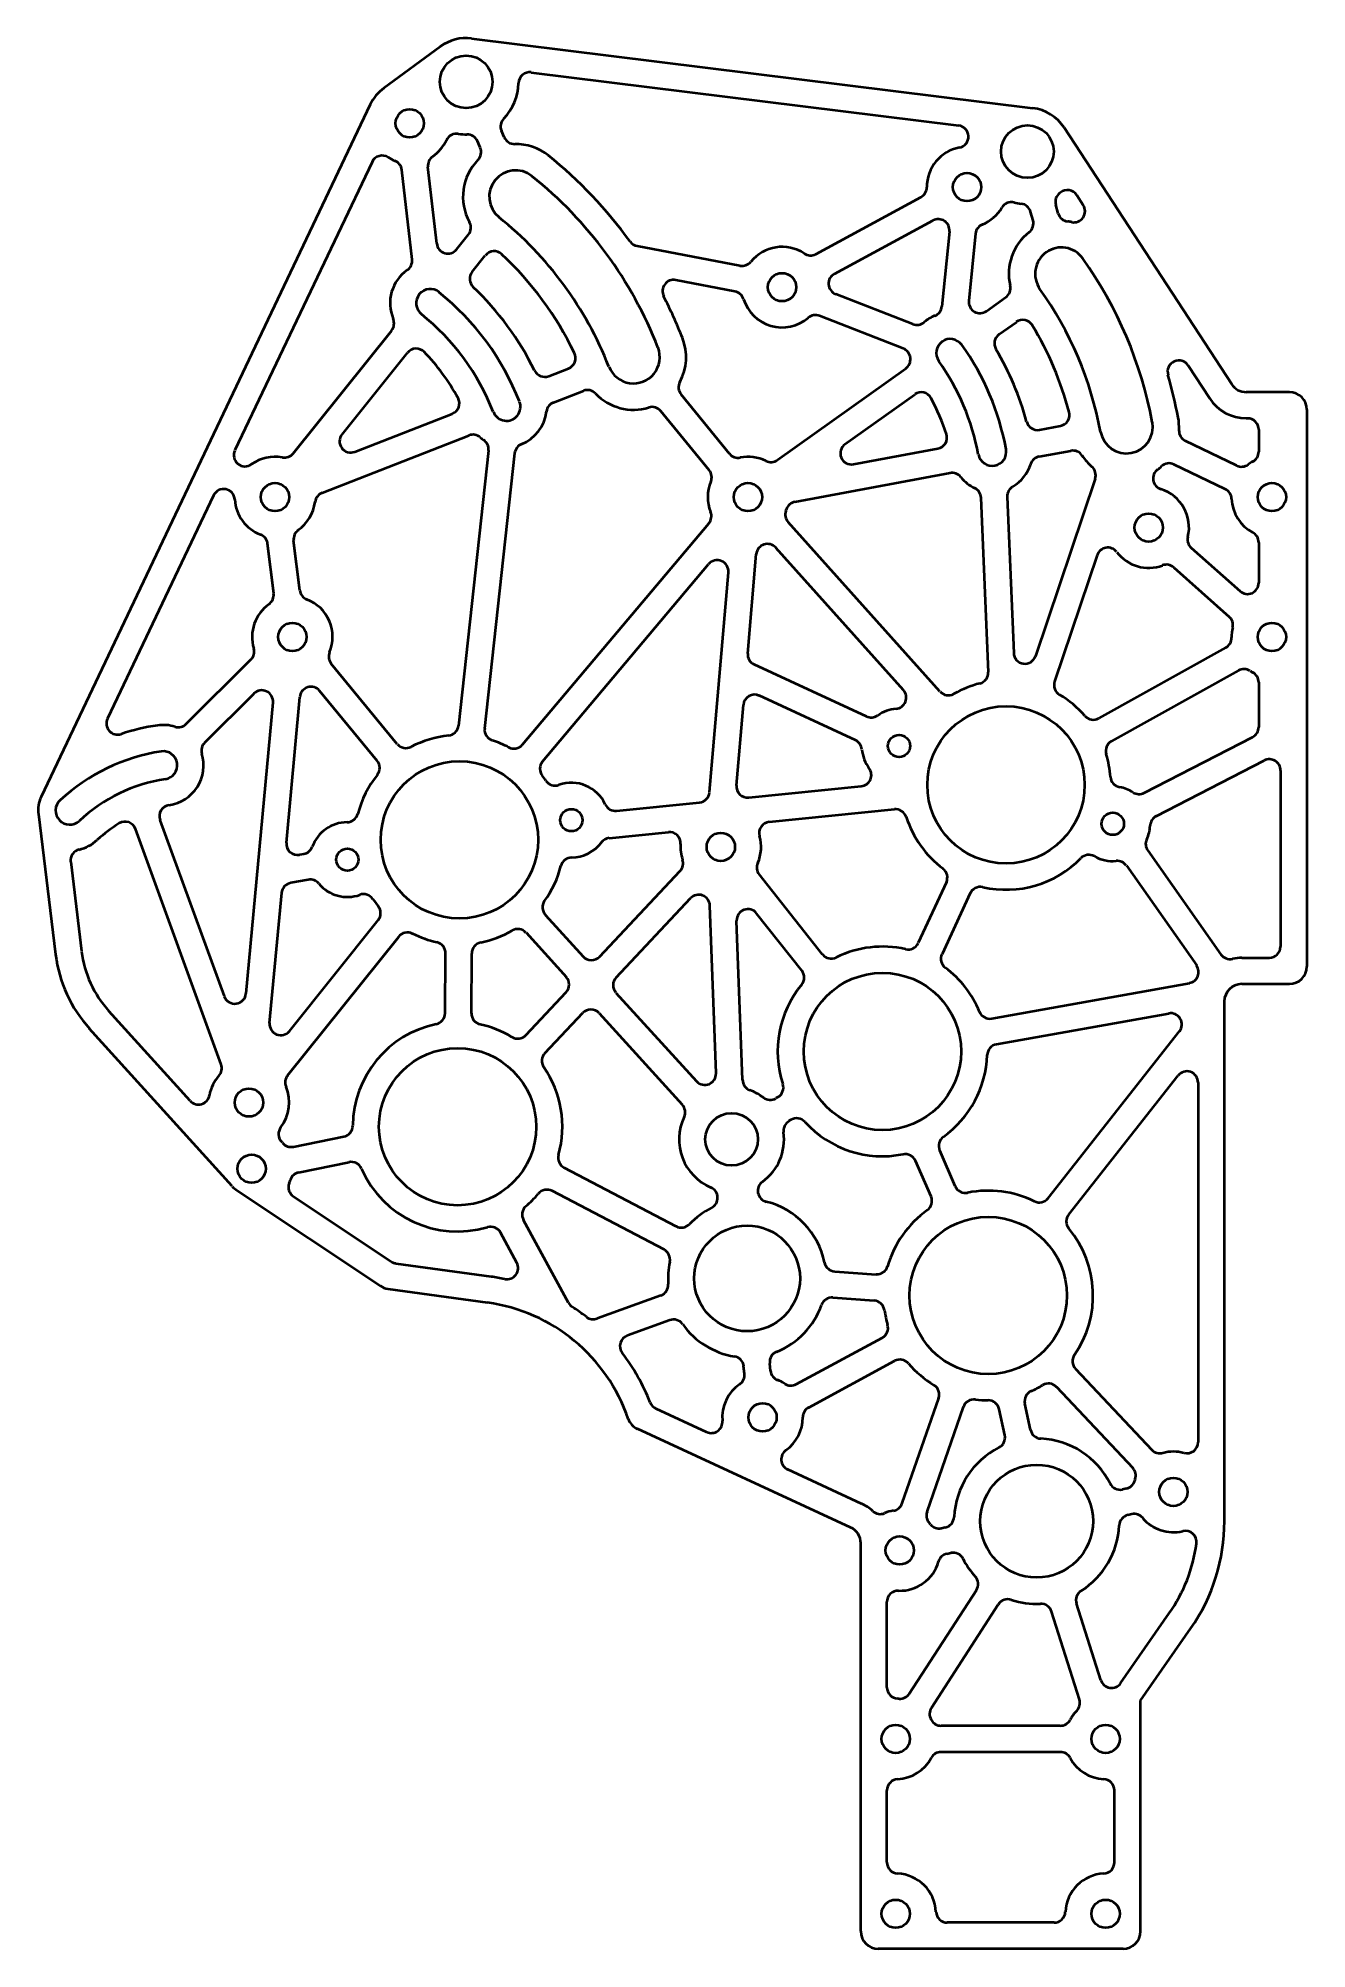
# Model space of a CAD drawing. Header units: inches. Extents: x -76.5 to -67.4, y 1.6 to 15.3.
import ezdxf

# ---------------------------------------------------------------- set-up
doc = ezdxf.new("R2010")
doc.units = ezdxf.units.IN
doc.header["$MEASUREMENT"] = 0
doc.layers.add('Visible', color=7, linetype='Continuous', lineweight=40)

msp = doc.modelspace()

# ---------------------------------------------------------------- linework, layer by layer
at = {"layer": 'Visible'}
for p, q in [((-73.63, 15.218), (-74.033, 14.922)), ((-73.406, 15.277), (-69.395, 14.779)), ((-72.98, 15.035), (-69.925, 14.656)), ((-74.13, 14.805), (-76.481, 9.857)), ((-73.173, 14.571), (-73.193, 14.618)), ((-69.172, 14.64), (-67.974, 12.807)), ((-73.345, 14.497), (-73.365, 14.543)), ((-74.117, 14.394), (-75.097, 12.334)), ((-73.831, 13.697), (-73.904, 14.338)), ((-73.655, 13.811), (-73.718, 14.359)), ((-70.947, 13.737), (-70.195, 14.143)), ((-69.214, 14.027), (-69.231, 14.089)), ((-69.081, 14.158), (-69.035, 14.087)), ((-70.813, 13.596), (-70.109, 13.977)), ((-69.394, 13.977), (-69.411, 14.039)), ((-73.514, 13.77), (-73.429, 13.876)), ((-71.488, 13.653), (-72.223, 13.794)), ((-69.991, 13.898), (-70.046, 13.362)), ((-69.804, 13.883), (-69.853, 13.402)), ((-73.403, 13.609), (-73.308, 13.727)), ((-71.524, 13.469), (-71.947, 13.55)), ((-70.253, 13.236), (-70.804, 13.451)), ((-69.727, 13.329), (-69.589, 13.428)), ((-70.321, 13.061), (-70.919, 13.295)), ((-69.637, 13.163), (-69.513, 13.251)), ((-74.681, 12.312), (-73.977, 13.191)), ((-74.332, 12.448), (-73.865, 13.031)), ((-72.855, 12.864), (-72.714, 12.919)), ((-71.221, 12.265), (-70.304, 12.918)), ((-68.285, 12.939), (-68.131, 12.704)), ((-72.821, 12.676), (-72.607, 12.759)), ((-71.563, 12.31), (-71.909, 12.733)), ((-70.738, 12.379), (-70.239, 12.734)), ((-67.562, 12.75), (-67.87, 12.75)), ((-74.241, 12.323), (-73.544, 12.595)), ((-71.709, 12.192), (-72.054, 12.614)), ((-67.861, 12.562), (-67.87, 12.562)), ((-67.437, 12.625), (-67.437, 8.645)), ((-74.474, 12.031), (-73.425, 12.44)), ((-69.347, 12.481), (-69.198, 12.508)), ((-67.781, 12.482), (-67.781, 12.324)), ((-73.285, 12.333), (-73.499, 10.366)), ((-73.099, 12.313), (-73.313, 10.346)), ((-70.677, 12.235), (-70.075, 12.346)), ((-69.349, 12.29), (-69.124, 12.331)), ((-67.939, 12.225), (-68.306, 12.402)), ((-71.095, 11.967), (-69.987, 12.172)), ((-68.02, 12.056), (-68.387, 12.233)), ((-68.95, 12.13), (-69.377, 10.863)), ((-75.25, 12.011), (-76.008, 10.417)), ((-69.766, 11.995), (-69.714, 10.749)), ((-69.578, 12.002), (-69.532, 10.885)), ((-73.043, 10.231), (-71.711, 11.812)), ((-70.059, 10.61), (-71.144, 11.821)), ((-74.82, 11.311), (-74.864, 11.667)), ((-74.634, 11.333), (-74.678, 11.689)), ((-70.32, 10.62), (-71.232, 11.638)), ((-68.263, 11.637), (-67.914, 11.327)), ((-67.781, 11.676), (-67.781, 11.387)), ((-72.899, 10.11), (-71.712, 11.52)), ((-71.432, 10.883), (-71.372, 11.592)), ((-68.936, 11.585), (-69.24, 10.682)), ((-68.387, 11.497), (-67.992, 11.145)), ((-71.706, 9.89), (-71.571, 11.462)), ((-68.017, 10.924), (-68.924, 10.419)), ((-75.445, 10.379), (-74.984, 10.838)), ((-73.937, 10.235), (-74.409, 10.809)), ((-70.584, 10.432), (-71.386, 10.804)), ((-67.925, 10.76), (-68.833, 10.255)), ((-67.781, 10.676), (-67.781, 10.356)), ((-75.313, 10.246), (-74.961, 10.596)), ((-75.018, 8.452), (-74.825, 10.532)), ((-74.73, 9.53), (-74.633, 10.571)), ((-74.081, 10.116), (-74.492, 10.615)), ((-71.514, 9.939), (-71.464, 10.515)), ((-70.663, 10.262), (-71.351, 10.581)), ((-68.6, 9.886), (-67.825, 10.285)), ((-68.514, 9.719), (-67.742, 10.117)), ((-67.625, 10.046), (-67.625, 8.787)), ((-71.426, 9.852), (-70.621, 9.933)), ((-76.502, 9.733), (-76.379, 8.731)), ((-72.37, 9.757), (-71.778, 9.817)), ((-71.279, 9.679), (-70.385, 9.769)), ((-75.196, 7.945), (-75.808, 9.628)), ((-75.173, 8.432), (-75.632, 9.692)), ((-72.423, 9.563), (-72, 9.606)), ((-74.606, 9.449), (-74.636, 9.444)), ((-68.574, 9.474), (-68.051, 8.732)), ((-76.271, 9.393), (-76.193, 8.754)), ((-72.492, 8.715), (-71.916, 9.328)), ((-70.899, 8.732), (-71.35, 9.304)), ((-68.727, 9.366), (-68.224, 8.652)), ((-74.85, 8.241), (-74.763, 9.171)), ((-74.573, 9.264), (-74.697, 9.242)), ((-70.013, 9.247), (-70.214, 8.813)), ((-69.843, 9.168), (-70.044, 8.734)), ((-72.879, 9.013), (-72.609, 8.716)), ((-72.374, 8.567), (-71.842, 9.133)), ((-71.659, 7.882), (-71.703, 9.081)), ((-71.046, 8.616), (-71.369, 9.025)), ((-74.707, 8.184), (-74.073, 8.976)), ((-73.017, 8.887), (-72.729, 8.57)), ((-71.47, 7.834), (-71.512, 8.972)), ((-74.721, 7.867), (-73.927, 8.858)), ((-73.595, 8.311), (-73.592, 8.74)), ((-73.407, 8.31), (-73.405, 8.739)), ((-67.902, 8.707), (-67.705, 8.707)), ((-69.689, 8.273), (-68.275, 8.527)), ((-67.902, 8.52), (-67.562, 8.52)), ((-73.019, 8.155), (-72.73, 8.461)), ((-72.375, 8.458), (-71.799, 7.825)), ((-68.027, 8.395), (-68.027, 4.681)), ((-75.117, 7.074), (-76.138, 8.201)), ((-75.418, 7.685), (-75.999, 8.327)), ((-72.882, 8.026), (-72.612, 8.313)), ((-72.495, 8.312), (-71.901, 7.658)), ((-69.655, 8.089), (-68.424, 8.31)), ((-69.286, 6.989), (-68.347, 8.182)), ((-69.139, 6.873), (-68.357, 7.866)), ((-68.214, 7.816), (-68.214, 5.246)), ((-71.218, 7.711), (-71.232, 7.703)), ((-71.124, 7.549), (-71.138, 7.541)), ((-74.679, 7.357), (-74.319, 7.43)), ((-74.642, 7.173), (-74.282, 7.246)), ((-70.123, 7.001), (-70.233, 7.256)), ((-69.951, 7.076), (-70.061, 7.331)), ((-71.944, 6.788), (-72.744, 7.207)), ((-75.082, 7.044), (-74.057, 6.362)), ((-74.679, 7.001), (-73.98, 6.536)), ((-72.031, 6.622), (-72.831, 7.041)), ((-72.713, 6.242), (-73.035, 6.833)), ((-73.083, 6.528), (-73.2, 6.743)), ((-73.947, 6.523), (-73.267, 6.429)), ((-70.811, 6.466), (-70.516, 6.445)), ((-74.005, 6.342), (-73.292, 6.243)), ((-72.054, 6.293), (-72.509, 6.129)), ((-70.825, 6.279), (-70.529, 6.258)), ((-71.99, 6.117), (-72.293, 6.008)), ((-71.086, 5.659), (-70.472, 5.991)), ((-71.456, 5.735), (-71.462, 5.789)), ((-71.269, 5.755), (-71.275, 5.809)), ((-70.997, 5.494), (-70.383, 5.826)), ((-69.09, 5.769), (-68.545, 5.191)), ((-69.226, 5.64), (-68.681, 5.062)), ((-71.727, 5.318), (-72.088, 5.485)), ((-70.329, 4.809), (-70.068, 5.559)), ((-70.151, 4.747), (-69.891, 5.498)), ((-69.596, 5.295), (-69.636, 5.482)), ((-69.412, 5.334), (-69.453, 5.521)), ((-70.698, 4.636), (-72.221, 5.34)), ((-70.619, 4.806), (-71.147, 5.05)), ((-68.727, 4.914), (-68.755, 4.908)), ((-68.688, 4.731), (-68.716, 4.725)), ((-70.625, 1.75), (-70.625, 4.523)), ((-70.049, 4.631), (-70.021, 4.637)), ((-70.01, 4.448), (-69.982, 4.454)), ((-70.438, 3.493), (-70.438, 4.104)), ((-70.278, 3.448), (-69.799, 4.188)), ((-70.12, 3.346), (-69.642, 4.086)), ((-69.062, 3.406), (-69.262, 4.035)), ((-68.91, 3.545), (-69.083, 4.092)), ((-68.768, 3.523), (-68.421, 4.023)), ((-68.625, 3.4), (-68.267, 3.916)), ((-68.625, 1.75), (-68.625, 3.4)), ((-69.199, 3.219), (-70.051, 3.219)), ((-69.199, 3.031), (-70.051, 3.031)), ((-70.438, 2.243), (-70.438, 2.757)), ((-68.812, 2.243), (-68.812, 2.757)), ((-69.243, 1.812), (-70.007, 1.812)), ((-68.75, 1.625), (-70.5, 1.625))]:
    msp.add_line(p, q, dxfattribs=at)
for centre, radius in [((-73.445, 14.967), 0.188), ((-73.848, 14.671), 0.101), ((-69.434, 14.469), 0.188), ((-69.865, 14.215), 0.101), ((-71.187, 13.5), 0.101), ((-74.811, 12), 0.101), ((-71.431, 12), 0.101), ((-67.687, 12), 0.101), ((-68.567, 11.782), 0.101), ((-74.687, 11), 0.101), ((-67.687, 11), 0.101), ((-69.587, 9.943), 0.562), ((-70.351, 10.221), 0.0795), ((-73.493, 9.55), 0.562), ((-72.693, 9.691), 0.0795), ((-68.824, 9.665), 0.0795), ((-71.625, 9.5), 0.101), ((-74.294, 9.409), 0.0795), ((-70.47, 8.038), 0.562), ((-73.506, 7.5), 0.562), ((-74.997, 7.673), 0.101), ((-71.548, 7.41), 0.188), ((-74.978, 7.2), 0.101), ((-69.714, 6.294), 0.562), ((-71.437, 6.416), 0.378), ((-71.327, 5.423), 0.101), ((-69.368, 4.681), 0.403), ((-68.391, 4.89), 0.101), ((-70.346, 4.472), 0.101), ((-70.375, 3.125), 0.101), ((-68.875, 3.125), 0.101), ((-70.375, 1.875), 0.101), ((-68.875, 1.875), 0.101)]:
    msp.add_circle(centre, radius, dxfattribs=at)
for centre, radius, start, end in [((-73.445, 14.967), 0.313, 82.9246, 126.3237), ((-72.99, 14.956), 0.08, 82.9246, 178.6005), ((-73.848, 14.671), 0.313, 126.3237, 154.5802), ((-73.445, 14.967), 0.375, 315.7447, 358.6005), ((-69.434, 14.469), 0.313, 33.1566, 82.9246), ((-73.119, 14.649), 0.08, 135.7447, 203.2952), ((-69.935, 14.576), 0.08, 281.0525, 82.9246), ((-73.848, 14.671), 0.288, 304.6798, 335.3217), ((-73.513, 14.517), 0.08, 81.3473, 155.3217), ((-73.445, 14.967), 0.375, 261.3473, 270.8458), ((-73.438, 14.512), 0.08, 23.2952, 90.8458), ((-73.418, 14.465), 0.08, 315.6928, 23.2952), ((-73.099, 14.603), 0.08, 203.2952, 270.8977), ((-73.092, 14.147), 0.376, 51.3237, 90.8977), ((-69.865, 14.215), 0.288, 101.0525, 180.2236), ((-74.045, 14.36), 0.08, 57.5563, 154.5802), ((-73.848, 14.671), 0.288, 237.5563, 248.3324), ((-73.984, 14.329), 0.08, 6.5061, 68.3324), ((-73.638, 14.368), 0.08, 124.6798, 186.5061), ((-73.092, 14.147), 0.376, 135.6928, 208.9261), ((-74.811, 12), 3.126, 35.7371, 51.3237), ((-73.092, 14.147), 0.188, 51.3237, 231.3237), ((-74.811, 12), 2.938, 21.3237, 51.3237), ((-70.233, 14.214), 0.08, 298.3974, 0.2236), ((-69.865, 14.215), 0.288, 292.3696, 329.4737), ((-69.548, 14.028), 0.08, 75.4993, 149.4737), ((-69.434, 14.469), 0.375, 255.4993, 263.0849), ((-69.488, 14.017), 0.08, 15.5343, 83.0849), ((-69.154, 14.11), 0.08, 127.9838, 195.5343), ((-69.434, 14.469), 0.375, 307.9838, 308.8325), ((-69.148, 14.114), 0.08, 33.1566, 128.8325), ((-69.102, 14.043), 0.08, 258.7198, 33.1566), ((-73.491, 13.926), 0.08, 321.3237, 28.9261), ((-74.811, 12), 2.561, 21.3237, 51.3237), ((-70.071, 13.906), 0.08, 354.1958, 118.3974), ((-69.725, 13.875), 0.08, 112.3696, 174.1958), ((-69.471, 13.956), 0.08, 307.9319, 15.5343), ((-69.137, 14.049), 0.08, 195.5343, 263.1368), ((-69.191, 13.596), 0.376, 78.7198, 83.1368), ((-73.576, 13.82), 0.08, 186.5061, 321.3237), ((-72.208, 13.873), 0.08, 215.7371, 259.1514), ((-69.191, 13.596), 0.376, 127.9319, 193.0781), ((-73.911, 13.688), 0.08, 304.6798, 6.5061), ((-73.245, 13.677), 0.08, 46.9799, 141.3237), ((-74.811, 12), 2.374, 25.6675, 46.9799), ((-71.473, 13.732), 0.08, 259.1514, 320.9776), ((-71.187, 13.5), 0.288, 56.5711, 140.9776), ((-70.985, 13.807), 0.08, 236.5711, 298.3974), ((-69.191, 13.596), 0.188, 35.4757, 215.4757), ((-71.431, 12), 2.938, 10.4757, 35.4757), ((-73.701, 13.386), 0.288, 124.6798, 203.1499), ((-73.34, 13.559), 0.08, 141.3237, 226.6732), ((-71.962, 13.472), 0.08, 79.1514, 207.3226), ((-70.775, 13.525), 0.08, 118.3974, 248.6565), ((-73.701, 13.386), 0.101, 51.3237, 231.3237), ((-74.811, 12), 1.875, 21.3237, 51.3237), ((-74.811, 12), 2.063, 25.9742, 46.6732), ((-74.811, 12), 3.126, 21.3237, 27.3226), ((-71.539, 13.39), 0.08, 17.3251, 79.1514), ((-71.187, 13.5), 0.288, 197.3251, 310.4827), ((-69.773, 13.394), 0.08, 174.1958, 305.4757), ((-69.635, 13.493), 0.08, 305.4757, 13.0781), ((-71.431, 12), 2.562, 10.4757, 35.4757), ((-74.04, 13.241), 0.08, 321.3237, 23.1499), ((-74.811, 12), 1.674, 21.3237, 51.3237), ((-70.949, 13.22), 0.08, 68.6565, 130.4827), ((-70.224, 13.31), 0.08, 248.6565, 310.4827), ((-69.985, 13.03), 0.288, 112.3696, 130.4827), ((-70.125, 13.37), 0.08, 292.3696, 354.1958), ((-69.467, 13.186), 0.08, 31.1319, 125.4757), ((-72.249, 13), 0.376, 331.689, 21.3237), ((-69.985, 13.03), 0.1, 35.4757, 215.4757), ((-69.59, 13.098), 0.08, 125.4757, 210.8252), ((-71.431, 12), 2.374, 14.8195, 31.1319), ((-73.802, 12.981), 0.08, 44.2301, 141.3237), ((-74.811, 12), 1.487, 28.4172, 44.2301), ((-72.743, 12.994), 0.08, 291.3237, 25.6675), ((-72.249, 13), 0.188, 201.3237, 21.3237), ((-70.35, 12.986), 0.08, 6.8302, 68.6565), ((-70.35, 12.983), 0.08, 305.4757, 7.3019), ((-69.985, 13.03), 0.288, 186.8302, 187.3019), ((-71.431, 12), 1.674, 10.4757, 35.4757), ((-71.431, 12), 1.876, 10.4757, 35.4757), ((-71.431, 12), 2.063, 15.1262, 30.8252), ((-68.352, 12.896), 0.08, 33.1566, 196.2234), ((-72.884, 12.939), 0.08, 205.9742, 291.3237), ((-71.431, 12), 3.126, 10.4757, 16.2234), ((-73.573, 12.67), 0.08, 291.3237, 28.4172), ((-72.578, 12.685), 0.08, 43.7212, 111.3237), ((-72.249, 13), 0.376, 223.7212, 286.894), ((-71.847, 12.784), 0.08, 151.689, 219.2915), ((-70.193, 12.669), 0.08, 28.3821, 125.4757), ((-71.431, 12), 1.487, 17.5692, 28.3821), ((-67.87, 12.875), 0.312, 213.1566, 270), ((-67.87, 12.875), 0.125, 213.1566, 270), ((-67.562, 12.625), 0.125, 0, 90), ((-73.157, 12.645), 0.1, 201.3237, 21.3237), ((-73.157, 12.645), 0.288, 291.9713, 353.1499), ((-72.792, 12.602), 0.08, 111.3237, 173.1499), ((-72.116, 12.564), 0.08, 39.2915, 106.894), ((-69.213, 12.587), 0.08, 280.4757, 14.8195), ((-68.726, 12.5), 0.376, 356.6967, 10.4757), ((-67.861, 12.482), 0.08, 0, 90), ((-74.27, 12.398), 0.08, 141.3237, 291.3237), ((-73.396, 12.366), 0.08, 49.4974, 111.3237), ((-73.157, 12.645), 0.288, 229.4974, 235.6238), ((-70.089, 12.425), 0.08, 280.4757, 17.5692), ((-69.362, 12.559), 0.08, 195.1262, 280.4757), ((-68.726, 12.5), 0.188, 190.4757, 10.4757), ((-68.271, 12.474), 0.08, 176.6967, 244.2992), ((-75.025, 12.299), 0.08, 154.5802, 305.5621), ((-74.743, 12.362), 0.08, 259.4974, 321.3237), ((-73.365, 12.342), 0.08, 353.7975, 55.6238), ((-73.019, 12.304), 0.08, 111.9713, 173.7975), ((-71.502, 12.361), 0.08, 219.2915, 281.1178), ((-70.691, 12.313), 0.08, 125.4757, 280.4757), ((-69.685, 12.323), 0.1, 190.4757, 10.4757), ((-69.335, 12.211), 0.08, 100.4757, 162.3019), ((-69.109, 12.252), 0.08, 32.8732, 100.4757), ((-68.726, 12.5), 0.376, 212.8732, 228.9902), ((-67.861, 12.324), 0.08, 298.1737, 0), ((-74.811, 12), 0.288, 79.4974, 125.5621), ((-71.77, 12.141), 0.08, 337.4652, 39.2915), ((-71.431, 12), 0.288, 63.6494, 101.1178), ((-71.267, 12.33), 0.08, 243.6494, 305.4757), ((-69.973, 12.093), 0.08, 38.6494, 100.4757), ((-69.685, 12.323), 0.288, 300.5232, 342.3019), ((-69.026, 12.156), 0.08, 341.3878, 48.9902), ((-68.456, 12.133), 0.08, 126.4071, 252.3205), ((-68.726, 12.5), 0.376, 306.4071, 311.9016), ((-68.422, 12.161), 0.08, 64.2992, 131.9016), ((-67.904, 12.297), 0.08, 244.2992, 306.1254), ((-67.687, 12), 0.288, 118.1737, 126.1254), ((-75.178, 11.977), 0.08, 3.5982, 154.5802), ((-74.445, 11.956), 0.08, 111.3237, 173.1499), ((-71.431, 12), 0.288, 157.4652, 201.7292), ((-69.685, 12.323), 0.288, 218.6494, 244.1757), ((-69.845, 11.991), 0.08, 2.3494, 64.1757), ((-69.498, 12.006), 0.08, 120.5232, 182.3494), ((-68.567, 11.782), 0.288, 346.5344, 72.3205), ((-68.055, 11.984), 0.08, 2.4729, 64.2992), ((-74.811, 12), 0.288, 183.5982, 248.8401), ((-74.811, 12), 0.288, 305.1876, 353.1499), ((-71.772, 11.864), 0.08, 319.9029, 21.7292), ((-71.085, 11.874), 0.08, 160.0345, 221.8608), ((-71.431, 12), 0.288, 340.0345, 342.3019), ((-71.08, 11.888), 0.08, 100.4757, 162.3019), ((-67.687, 12), 0.288, 182.4729, 241.8263), ((-74.598, 11.699), 0.08, 125.1876, 187.0138), ((-67.861, 11.676), 0.08, 0, 61.8263), ((-74.943, 11.657), 0.08, 7.0138, 68.8401), ((-71.292, 11.585), 0.08, 41.8608, 175.0867), ((-68.86, 11.559), 0.08, 37.3729, 161.3878), ((-68.567, 11.782), 0.288, 217.3729, 290.1869), ((-68.21, 11.697), 0.08, 166.5344, 228.3606), ((-71.651, 11.469), 0.08, 355.0867, 139.9029), ((-68.441, 11.437), 0.08, 48.3606, 110.1869), ((-74.555, 11.343), 0.08, 187.0138, 248.8401), ((-67.861, 11.387), 0.08, 228.3606, 0), ((-74.687, 11), 0.288, 125.1876, 196.6621), ((-74.9, 11.301), 0.08, 305.1876, 7.0138), ((-74.687, 11), 0.288, 337.6437, 68.8401), ((-68.045, 11.086), 0.08, 346.5344, 48.3606), ((-67.687, 11), 0.288, 166.5344, 180.9128), ((-68.055, 10.994), 0.08, 299.0866, 0.9128), ((-75.04, 10.894), 0.08, 314.8358, 16.6621), ((-74.347, 10.86), 0.08, 157.6437, 219.47), ((-71.353, 10.876), 0.08, 175.0867, 245.1492), ((-69.452, 10.889), 0.08, 182.3494, 341.3878), ((-69.587, 9.943), 0.749, 104.4441, 119.7662), ((-69.794, 10.746), 0.08, 284.4441, 2.3494), ((-69.164, 10.656), 0.08, 161.3878, 239.2931), ((-67.887, 10.69), 0.08, 57.2603, 119.0866), ((-67.687, 11), 0.288, 237.2603, 241.8263), ((-67.861, 10.676), 0.08, 0, 61.8263), ((-74.905, 10.539), 0.08, 354.6938, 134.8358), ((-74.554, 10.564), 0.08, 39.47, 174.6938), ((-71.384, 10.508), 0.08, 65.1492, 175.0867), ((-70.38, 10.567), 0.08, 274.735, 41.8608), ((-69.999, 10.663), 0.08, 221.8608, 299.7662), ((-69.587, 9.943), 0.749, 41.1812, 59.2931), ((-75.936, 10.382), 0.08, 154.5802, 288.4334), ((-75.502, 10.435), 0.08, 253.0096, 314.8358), ((-70.551, 10.505), 0.08, 245.1492, 305.1015), ((-70.351, 10.221), 0.267, 94.735, 125.1015), ((-68.963, 10.489), 0.08, 221.1812, 299.0866), ((-75.424, 8.847), 1.538, 98.5217, 108.4334), ((-75.609, 10.083), 0.288, 73.0096, 98.5217), ((-75.257, 10.189), 0.08, 134.8358, 196.6621), ((-73.493, 9.55), 0.749, 95.8921, 117.3753), ((-73.579, 10.375), 0.08, 275.8921, 353.7975), ((-73.233, 10.337), 0.08, 173.7975, 251.7029), ((-73.493, 9.55), 0.749, 61.9975, 71.7029), ((-70.697, 10.19), 0.08, 5.1969, 65.1492), ((-68.794, 10.185), 0.08, 119.0866, 196.9919), ((-67.861, 10.356), 0.08, 297.23, 0), ((-75.424, 8.847), 1.35, 98.5217, 133.0739), ((-75.609, 10.083), 0.1, 278.5217, 98.5217), ((-75.609, 10.083), 0.288, 278.5217, 16.6621), ((-74.143, 10.065), 0.08, 321.5646, 39.47), ((-73.875, 10.286), 0.08, 219.47, 297.3753), ((-73.104, 10.282), 0.08, 241.9975, 319.9029), ((-72.838, 10.058), 0.08, 139.9029, 217.8083), ((-70.351, 10.221), 0.267, 185.1969, 216.8391), ((-69.587, 9.943), 0.749, 4.3765, 16.9919), ((-67.705, 10.046), 0.08, 0, 117.23), ((-75.424, 8.847), 1.149, 98.5217, 133.0739), ((-73.493, 9.55), 0.749, 141.5646, 165.6235), ((-73.493, 9.55), 0.749, 34.3765, 37.8083), ((-72.809, 10.018), 0.08, 214.3765, 289.4839), ((-70.629, 10.013), 0.08, 275.7469, 36.8391), ((-68.761, 10.006), 0.08, 184.3765, 259.4839), ((-76.278, 9.76), 0.226, 154.5802, 186.9453), ((-76.278, 9.76), 0.101, 133.0739, 313.0739), ((-72.693, 9.691), 0.267, 24.8378, 109.4839), ((-71.786, 9.896), 0.08, 275.7469, 355.0867), ((-71.434, 9.932), 0.08, 175.0867, 275.7469), ((-68.824, 9.665), 0.267, 57.2777, 79.4839), ((-68.636, 9.957), 0.08, 237.2777, 297.23), ((-75.557, 9.719), 0.08, 98.6387, 200), ((-75.424, 8.847), 0.962, 98.5217, 98.6387), ((-74.297, 9.756), 0.08, 270.5161, 345.6235), ((-72.378, 9.837), 0.08, 204.8378, 275.7469), ((-70.377, 9.689), 0.08, 17.8415, 95.7469), ((-69.587, 9.943), 0.749, 197.8415, 233.0546), ((-68.477, 9.648), 0.08, 117.23, 177.1823), ((-75.424, 8.847), 0.962, 121.3613, 133.0739), ((-75.883, 9.6), 0.08, 20, 121.3613), ((-74.294, 9.409), 0.267, 90.5161, 159.9523), ((-72.415, 9.484), 0.08, 95.7469, 143.3414), ((-71.992, 9.526), 0.08, 355.8804, 95.7469), ((-71.625, 9.5), 0.288, 336.4726, 15.6133), ((-71.271, 9.599), 0.08, 95.7469, 195.6133), ((-68.824, 9.665), 0.267, 335.244, 357.1823), ((-76.192, 9.403), 0.08, 103.4988, 186.9453), ((-76.278, 9.76), 0.288, 283.4988, 313.0739), ((-74.65, 9.522), 0.08, 174.6938, 280), ((-74.62, 9.528), 0.08, 280, 339.9523), ((-72.69, 9.344), 0.08, 90.5161, 165.6235), ((-72.693, 9.691), 0.267, 270.5161, 323.3414), ((-71.625, 9.5), 0.288, 175.8804, 198.5854), ((-68.995, 9.363), 0.08, 60.5161, 135.6235), ((-68.824, 9.665), 0.267, 240.5161, 275.1487), ((-68.509, 9.52), 0.08, 155.244, 215.1963), ((-73.493, 9.55), 0.749, 324.3664, 345.6235), ((-71.974, 9.383), 0.08, 316.7591, 18.5854), ((-71.288, 9.353), 0.08, 156.4726, 218.2989), ((-70.086, 9.28), 0.08, 335.1492, 53.0546), ((-69.587, 9.943), 0.749, 257.2438, 315.6235), ((-68.793, 9.32), 0.08, 35.1963, 95.1487), ((-74.684, 9.164), 0.08, 100, 174.6938), ((-74.559, 9.186), 0.08, 40.0477, 100), ((-74.294, 9.409), 0.267, 220.0477, 289.4839), ((-74.178, 9.082), 0.08, 34.3765, 109.4839), ((-71.783, 9.078), 0.08, 2.1009, 136.7591), ((-69.771, 9.134), 0.08, 77.2438, 155.1492), ((-73.493, 9.55), 0.749, 214.3765, 219.2226), ((-74.136, 9.026), 0.08, 321.3172, 39.2226), ((-72.819, 9.067), 0.08, 144.3664, 222.2718), ((-71.432, 8.975), 0.08, 38.2989, 182.1009), ((-73.865, 8.808), 0.08, 63.4118, 141.3172), ((-73.493, 9.55), 0.749, 243.4118, 257.5601), ((-73.493, 9.55), 0.749, 281.7493, 300.1771), ((-73.077, 8.833), 0.08, 42.2718, 120.1771), ((-75.424, 8.847), 0.775, 186.9453, 222.1474), ((-73.672, 8.74), 0.08, 359.6547, 77.5601), ((-73.325, 8.738), 0.08, 101.7493, 179.6547), ((-70.47, 8.038), 0.749, 77.2438, 116.2042), ((-70.287, 8.846), 0.08, 257.2438, 335.1492), ((-67.705, 8.787), 0.08, 270, 0), ((-75.424, 8.847), 0.962, 186.9453, 222.1474), ((-72.55, 8.77), 0.08, 222.2718, 316.7591), ((-71.109, 8.566), 0.08, 320.3935, 38.2989), ((-70.836, 8.782), 0.08, 218.2989, 296.2042), ((-69.972, 8.7), 0.08, 155.1492, 233.0546), ((-70.47, 8.038), 0.749, 22.2861, 53.0546), ((-68.29, 8.606), 0.08, 280.1915, 35.1963), ((-67.986, 8.778), 0.08, 215.1963, 282.3384), ((-67.902, 8.395), 0.312, 90, 102.3384), ((-67.562, 8.645), 0.125, 270, 0), ((-72.789, 8.516), 0.08, 316.7591, 42.2718), ((-72.315, 8.512), 0.08, 136.7591, 222.2718), ((-70.47, 8.038), 0.749, 140.3935, 198.095), ((-67.902, 8.395), 0.125, 90, 180), ((-75.098, 8.459), 0.08, 200, 354.6938), ((-72.554, 8.258), 0.08, 42.2718, 136.7591), ((-74.77, 8.234), 0.08, 174.6938, 321.3172), ((-73.506, 7.5), 0.749, 101.7493, 179.42), ((-73.675, 8.312), 0.08, 281.7493, 359.6547), ((-73.327, 8.31), 0.08, 179.6547, 257.5601), ((-73.506, 7.5), 0.749, 58.8537, 77.5601), ((-69.703, 8.352), 0.08, 202.2861, 280.1915), ((-68.41, 8.231), 0.08, 321.7825, 100.1915), ((-73.077, 8.21), 0.08, 238.8537, 316.7591), ((-69.641, 8.01), 0.08, 100.1915, 178.0969), ((-75.271, 7.918), 0.08, 318.1737, 20), ((-72.824, 7.972), 0.08, 136.7591, 214.6645), ((-73.506, 7.5), 0.749, 344.4431, 34.6645), ((-70.47, 8.038), 0.749, 305.5451, 358.0969), ((-74.997, 7.673), 0.288, 138.1737, 169.5959), ((-74.997, 7.673), 0.288, 322.2005, 23.1435), ((-74.658, 7.817), 0.08, 141.3172, 203.1435), ((-71.739, 7.879), 0.08, 222.2718, 2.1009), ((-71.39, 7.837), 0.08, 182.1009, 249.6515), ((-71.258, 7.78), 0.08, 300.1896, 18.095), ((-68.294, 7.816), 0.08, 0, 141.7825), ((-75.358, 7.739), 0.08, 222.1474, 349.5959), ((-71.96, 7.604), 0.08, 334.7212, 42.2718), ((-71.548, 7.41), 0.375, 52.6391, 69.6515), ((-71.272, 7.772), 0.08, 232.6391, 300.1896), ((-71.548, 7.41), 0.375, 154.7212, 246.7329), ((-71.097, 7.471), 0.08, 120.1896, 187.7402), ((-71.084, 7.48), 0.08, 42.2843, 120.1896), ((-70.47, 8.038), 0.749, 222.2843, 281.3559), ((-74.706, 7.447), 0.08, 142.2005, 222.1845), ((-74.978, 7.2), 0.288, 39.6884, 42.1845), ((-74.695, 7.435), 0.08, 219.6884, 281.5146), ((-74.335, 7.508), 0.08, 281.5146, 359.42), ((-71.548, 7.41), 0.375, 305.9941, 7.7402), ((-69.988, 7.363), 0.08, 125.5451, 203.4505), ((-74.266, 7.168), 0.08, 23.6092, 101.5146), ((-72.707, 7.278), 0.08, 164.4431, 242.3485), ((-70.307, 7.224), 0.08, 23.4505, 101.3559), ((-74.978, 7.2), 0.288, 338.9258, 343.3409), ((-74.626, 7.095), 0.08, 101.5146, 163.3409), ((-73.506, 7.5), 0.749, 203.6092, 286.4997), ((-71.281, 7.042), 0.08, 125.9941, 255.9516), ((-74.978, 7.2), 0.188, 222.1474, 236.3699), ((-74.635, 7.068), 0.08, 158.9258, 236.3699), ((-73.506, 7.5), 0.749, 310.689, 320.2539), ((-72.868, 6.97), 0.08, 62.3485, 140.2539), ((-71.728, 6.992), 0.08, 296.7754, 66.7329), ((-71.437, 6.416), 0.565, 11.5816, 75.9516), ((-70.196, 6.969), 0.08, 305.5451, 23.4505), ((-69.877, 7.107), 0.08, 203.4505, 281.3559), ((-69.714, 6.294), 0.749, 63.8772, 101.3559), ((-69.349, 7.039), 0.08, 243.8772, 321.7825), ((-72.965, 6.871), 0.08, 130.689, 208.5943), ((-71.437, 6.416), 0.565, 116.7754, 136.7212), ((-69.714, 6.294), 0.749, 125.5451, 163.8597), ((-69.076, 6.824), 0.08, 141.7825, 219.6879), ((-73.27, 6.705), 0.08, 28.5943, 106.4997), ((-71.907, 6.859), 0.08, 242.3485, 316.7212), ((-69.714, 6.294), 0.749, 325.3971, 39.6879), ((-72.068, 6.551), 0.08, 347.9759, 62.3485), ((-73.936, 6.603), 0.08, 236.3699, 262.0878), ((-73.464, 5.011), 1.431, 78.1444, 82.0878), ((-73.153, 6.49), 0.08, 258.1444, 28.5943), ((-71.437, 6.416), 0.565, 167.9759, 184.2376), ((-70.806, 6.546), 0.08, 191.5816, 265.9543), ((-70.51, 6.525), 0.08, 265.9543, 343.8597), ((-73.988, 6.466), 0.125, 236.3699, 262.0878), ((-72.081, 6.369), 0.08, 289.865, 4.2376), ((-73.464, 5.011), 1.244, 18.8271, 82.0878), ((-72.643, 6.28), 0.08, 208.5943, 237.1007), ((-73.464, 5.011), 1.431, 52.1289, 57.1007), ((-71.437, 6.416), 0.565, 291.9909, 340.3269), ((-70.83, 6.199), 0.08, 85.9543, 160.3269), ((-70.535, 6.178), 0.08, 8.0489, 85.9543), ((-69.714, 6.294), 0.749, 188.0489, 196.3033), ((-72.536, 6.204), 0.08, 232.1289, 289.865), ((-71.963, 6.042), 0.08, 35.4924, 109.865), ((-71.437, 6.416), 0.565, 215.4924, 260.7361), ((-70.51, 6.062), 0.08, 298.398, 16.3033), ((-72.266, 5.932), 0.08, 109.865, 217.5534), ((-73.464, 5.011), 1.431, 21.1893, 37.5534), ((-71.196, 5.818), 0.08, 111.9909, 186.3635), ((-71.541, 5.78), 0.08, 6.3635, 80.7361), ((-71.19, 5.764), 0.08, 186.3635, 248.1898), ((-70.345, 5.756), 0.08, 40.4926, 118.398), ((-69.714, 6.294), 0.749, 220.4926, 238.771), ((-69.031, 5.824), 0.08, 145.3971, 223.3025), ((-71.327, 5.423), 0.288, 124.5372, 184.9778), ((-71.535, 5.726), 0.08, 304.5372, 6.3635), ((-71.327, 5.423), 0.288, 56.5717, 68.1898), ((-71.124, 5.73), 0.08, 236.5717, 298.398), ((-70.144, 5.585), 0.08, 340.8657, 58.771), ((-69.374, 5.538), 0.08, 114.1787, 192.0841), ((-69.714, 6.294), 0.749, 294.1787, 301.2078), ((-69.284, 5.585), 0.08, 43.3025, 121.2078), ((-72.055, 5.558), 0.08, 201.1893, 245.2125), ((-70.959, 5.424), 0.08, 118.398, 180.2242), ((-69.816, 5.471), 0.08, 82.9603, 160.8657), ((-69.714, 6.294), 0.749, 262.9603, 269.9894), ((-69.714, 5.465), 0.08, 12.0841, 89.9894), ((-72.168, 5.453), 0.125, 198.8271, 245.2125), ((-71.693, 5.391), 0.08, 245.2125, 4.9778), ((-71.327, 5.423), 0.288, 305.4473, 0.2242), ((-69.334, 5.351), 0.08, 192.0841, 267.0653), ((-69.368, 4.681), 0.591, 117.1028, 177.0653), ((-69.674, 5.278), 0.08, 297.1028, 12.0841), ((-69.368, 4.681), 0.591, 27.1028, 87.0653), ((-68.487, 5.246), 0.08, 223.3025, 285.1287), ((-68.294, 5.246), 0.08, 254.8528, 0), ((-71.113, 5.123), 0.08, 125.4473, 245.2125), ((-68.74, 5.007), 0.08, 341.4762, 43.3025), ((-68.391, 4.89), 0.288, 74.8528, 105.1287), ((-68.772, 4.986), 0.08, 207.1028, 282.0841), ((-68.744, 4.992), 0.08, 282.0841, 343.9103), ((-68.391, 4.89), 0.288, 161.4762, 163.9103), ((-70.75, 4.523), 0.312, 47.5867, 65.2125), ((-70.404, 4.835), 0.08, 279.0394, 340.8657), ((-70.485, 4.812), 0.08, 227.5867, 292.1802), ((-70.346, 4.472), 0.288, 99.0394, 112.1802), ((-70.076, 4.721), 0.08, 160.8657, 222.6919), ((-70.346, 4.472), 0.288, 40.2578, 42.6919), ((-70.066, 4.709), 0.08, 220.2578, 282.0841), ((-70.038, 4.715), 0.08, 282.0841, 357.0653), ((-69.368, 4.681), 0.591, 302.6157, 357.0653), ((-68.699, 4.647), 0.08, 102.0841, 177.0653), ((-68.671, 4.653), 0.08, 40.2578, 102.0841), ((-68.391, 4.89), 0.288, 220.2578, 283.4895), ((-69.368, 4.681), 1.342, 325.2099, 0), ((-70.75, 4.523), 0.125, 0, 65.2125), ((-69.368, 4.681), 1.154, 325.2099, 352.0523), ((-68.305, 4.532), 0.08, 352.0523, 103.4895), ((-70.346, 4.472), 0.288, 268.2624, 343.9103), ((-69.993, 4.37), 0.08, 102.0841, 163.9103), ((-69.965, 4.376), 0.08, 27.1028, 102.0841), ((-69.368, 4.681), 0.591, 207.1028, 222.0844), ((-69.866, 4.232), 0.08, 327.1032, 42.0844), ((-70.358, 4.104), 0.08, 88.2624, 180), ((-69.574, 4.043), 0.08, 72.1219, 147.1032), ((-69.368, 4.681), 0.591, 252.1219, 272.5782), ((-69.007, 4.116), 0.08, 122.6157, 197.5969), ((-69.338, 4.011), 0.08, 17.5969, 92.5782), ((-70.358, 3.493), 0.08, 180, 267.2743), ((-70.345, 3.492), 0.08, 265.2769, 327.1032), ((-68.833, 3.569), 0.08, 197.5969, 325.2099), ((-70.375, 3.125), 0.288, 85.2769, 87.2743), ((-70.053, 3.303), 0.08, 147.1032, 208.9294), ((-68.875, 3.125), 0.288, 135.7706, 151.8263), ((-69.139, 3.382), 0.08, 315.7706, 17.5969), ((-70.375, 3.125), 0.288, 28.1737, 28.9294), ((-70.051, 3.299), 0.08, 208.1737, 270), ((-69.199, 3.299), 0.08, 270, 331.8263), ((-70.051, 2.951), 0.08, 90, 151.8263), ((-69.199, 2.951), 0.08, 28.1737, 90), ((-70.375, 3.125), 0.288, 272.7257, 331.8263), ((-68.875, 3.125), 0.288, 208.1737, 267.2743), ((-70.358, 2.757), 0.08, 92.7257, 180), ((-68.892, 2.757), 0.08, 0, 87.2743), ((-70.358, 2.243), 0.08, 180, 267.2743), ((-68.892, 2.243), 0.08, 272.7257, 0), ((-70.375, 1.875), 0.288, 2.7257, 87.2743), ((-68.875, 1.875), 0.288, 92.7257, 177.2743), ((-70.007, 1.892), 0.08, 182.7257, 270), ((-69.243, 1.892), 0.08, 270, 357.2743), ((-70.5, 1.75), 0.125, 180, 270), ((-68.75, 1.75), 0.125, 270, 0)]:
    msp.add_arc(centre, radius, start, end, dxfattribs=at)

doc.saveas('drawing.dxf')
